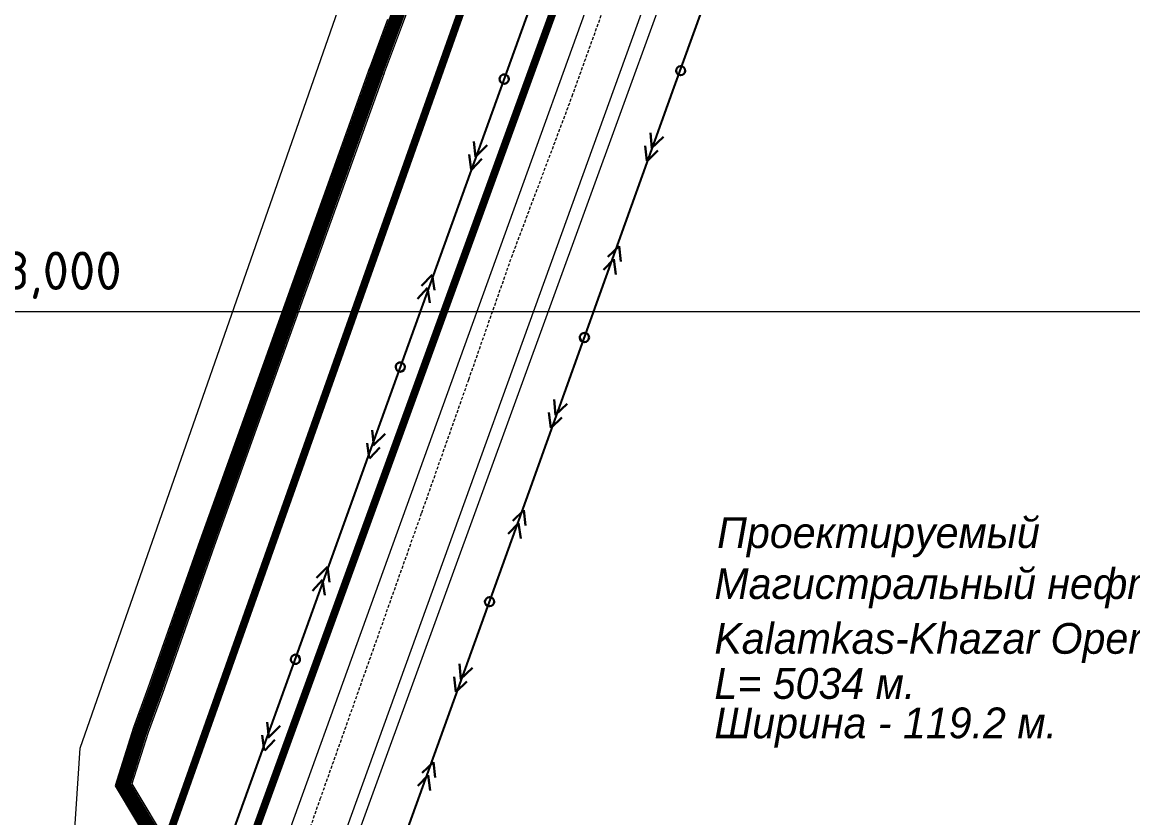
# Model space of a CAD drawing. Header units: millimetres. Extents: x 519 to 9564855, y -810 to 5021775.
# Drawn here: x 9523093 to 9523814, y 5002671 to 5003188 of the extents above; entities that cross this region are included whole.
import ezdxf

# ---------------------------------------------------------------- set-up
doc = ezdxf.new("R2010")
doc.units = ezdxf.units.MM
doc.header["$LTSCALE"] = 2
doc.header["$MEASUREMENT"] = 0
doc.linetypes.add('Podzemka', pattern=[5, 2, -1, 2])
for name, color, linetype in [('AL_PIP_CRUDE OIL', 210, 'Continuous'), ('GRID_PULKOVO', 7, 'Continuous'), ('PPLINE_WAT', 7, 'WTR_LINE'), ('ROAD_ASF', 9, 'Continuous'), ('ROAD_GROUND', 9, 'Continuous'), ('Эл.выс.', 1, 'Continuous')]:
    doc.layers.add(name, color=color, linetype=linetype)
for name, color, linetype, lineweight in [('Водопровод', 5, 'Continuous', 30), ('Оптиковолоконный кабель', 220, 'CAB6', 20), ('Скважины на 2026', 222, 'Continuous', 50), ('Электро', 1, 'Continuous', 30), ('Электроснаб', 1, 'Continuous', 18), ('Электроснабжене', 1, 'Continuous', 18)]:
    doc.layers.add(name, color=color, linetype=linetype, lineweight=lineweight)
doc.styles.add('92051501$0$STANDARD', font='simplex.shx')
doc.styles.add('Elect', font='isocpeur.ttf')
doc.styles.add('Line_GUGK', font='')
doc.styles.get("Standard").update_dxf_attribs({"font": 'isocpeur.ttf', "width": 0.5})
doc.styles.get('Line_GUGK').set_extended_font_data('Bm431', italic=True)
doc.linetypes.add('CAB', pattern='A,0.7,-0.43403,["K",Standard,S=0.9,R=0,X=-0.4,Y=-0.3],-0.8', length=1.93403)
doc.linetypes.add('CAB6', pattern='A,0.9,-0.9,["6",Standard,S=0.9,R=0,X=-0.8,Y=-0.4],11', length=12.8)
doc.linetypes.add('WTR_LINE', pattern='A,0.5,-0.2,["W",92051501$0$STANDARD,S=0.1,R=0,X=-0.1,Y=-0.05],-0.05', length=0.75)

msp = doc.modelspace()

# ---------------------------------------------------------------- linework, layer by layer
at = {"layer": 'AL_PIP_CRUDE OIL', "lineweight": 60, "const_width": 5}
msp.add_lwpolyline([(9523408.96955, 5008589.07215), (9522866.96955, 5008436.07215), (9522326.96955, 5007087.07215), (9522313.96594, 5006750.08943), (9522363.50455, 5006330.19015), (9523532.73502, 5003851.53167), (9523509.9659, 5003501.17422), (9523544.63322, 5003488.85485), (9523203.95221, 5002551.92724), (9523207.94138, 5002504.46778), (9521587.24018, 4997999.63007), (9523708.12981, 4995731.08727), (9526814.15531, 4995451.17542), (9528489.4409, 4995215.37355), (9528594.43514, 4995358.95224), (9530593.64001, 4995059.64331), (9530879.24426, 4994914.43479), (9530977.35799, 4994842.68501), (9531002.94658, 4994841.81396), (9531002.94658, 4994841.81396), (9531002.94648, 4994841.81391)], dxfattribs=at)
at = {"layer": 'GRID_PULKOVO', "lineweight": 0}
msp.add_line((9519000, 5003000), (9533000, 5003000), dxfattribs=at)
at = {"layer": 'PPLINE_WAT', "color": 5, "lineweight": 0, "ltscale": 2}
msp.add_line((9523238.36661, 5002585.09266), (9523654.31342, 5003736.62581), dxfattribs=at)
at = {"layer": 'PPLINE_WAT', "color": 5, "linetype": 'WTR_LINE', "lineweight": 0, "ltscale": 5}
msp.add_line((9523288.74377, 5002623.18398), (9523686.2798, 5003722.10444), dxfattribs=at)
at = {"layer": 'ROAD_ASF', "color": 8, "lineweight": 0, "const_width": 5}
msp.add_lwpolyline([(9523184.64832, 5002650.01891), (9523397.58292, 5003250.60434), (9523424.95581, 5003337.83663), (9523457.44563, 5003517.83423), (9523449.42576, 5003767.75347), (9523405.78625, 5003951.64131), (9523300.93988, 5004178.15754), (9522411.12007, 5005953.39756), (9522311.74954, 5006258.89953), (9522273.71038, 5006460.97633), (9522256.829, 5006637.28182), (9522246.77133, 5006817.125), (9522316.35738, 5006812.06259)], dxfattribs=at)
at = {"layer": 'ROAD_GROUND', "lineweight": 0, "const_width": 9}
for points in [[(9523350.11927, 5003229.10104), (9523334.8218, 5003188.10781), (9523322.52214, 5003155.10872)], [(9523323.07429, 5003156.59118), (9523243.04293, 5002933.56555), (9523212.74835, 5002849.18066), (9523179.03059, 5002753.33157), (9523169.67102, 5002727.84169), (9523158.47924, 5002692.29133), (9523184.40627, 5002648.8201)]]:
    msp.add_lwpolyline(points, dxfattribs=at)
at = {"layer": 'ROAD_GROUND', "lineweight": 0}
for points in [[(9523354.80154, 5003227.34708), (9523339.50659, 5003186.36062), (9523327.20727, 5003153.36244)], [(9523330.137, 5003189.855), (9523317.837, 5003156.855)], [(9523318.36812, 5003158.27996), (9523238.337, 5002935.255), (9523208.037, 5002850.855), (9523174.337, 5002755.055), (9523164.937, 5002729.455), (9523153.037, 5002691.655), (9523180.11204, 5002646.25894)], [(9523327.78046, 5003154.9024), (9523247.74885, 5002931.8761), (9523217.4597, 5002847.50631), (9523183.7477, 5002751.67221), (9523174.40504, 5002726.22837), (9523163.92148, 5002692.92765), (9523188.70051, 5002651.38126)]]:
    msp.add_lwpolyline(points, dxfattribs=at)
at = {"layer": 'Водопровод', "linetype": 'Podzemka', "lineweight": 0, "ltscale": 0.5}
msp.add_lwpolyline([(9523062.87913, 5002057.75748), (9523088.31621, 5002125.67438), (9523148.97498, 5002296.67877), (9523190.61222, 5002411.6253), (9523253.40219, 5002588.38643), (9523286.37196, 5002683.07407), (9523352.30946, 5002869.08264), (9523382.87006, 5002955.74483), (9523410.77391, 5003035.39457), (9523450.10363, 5003139.91385), (9523492.99585, 5003259.63005)], dxfattribs=at)
at = {"layer": 'Оптиковолоконный кабель', "color": 6, "linetype": 'CAB'}
for p, q in [((9523130.23474, 5002715.9951, -1.78445), (9523304.62043, 5003214.98506)), ((9523126.46337, 5002656.87136, -25.9952), (9523130.23474, 5002715.9951, -1.78445))]:
    msp.add_line(p, q, dxfattribs=at)
at = {"layer": 'Оптиковолоконный кабель', "linetype": 'CAB', "lineweight": 20, "ltscale": 0.1}
msp.add_lwpolyline([(9523696.146, 5005917.127), (9523689.893, 5005715.012), (9523695.902, 5005635.172), (9523695.453, 5005568.154), (9523700.063, 5005469.441), (9523700.58, 5005145.207), (9523704.692, 5005045.058), (9523701.585, 5004488.746), (9523704.366, 5004469.568), (9523706.81, 5003954.047), (9523704.579, 5003808.965), (9523692.18, 5003712.998), (9523687.161, 5003694.356), (9523300.02, 5002630.372), (9523296.974, 5002614.733), (9523304.049, 5002607.353), (9526121.954, 5001271.722), (9526508.525, 5001083.826), (9527029.955, 5000838.578), (9527414.361, 5000657.715), (9527485.466, 5000795.728), (9527414.361, 5000657.715), (9528367.831, 5000203.306)], dxfattribs=at)
at = {"layer": 'Эл.выс.'}
for points, elevation in [([(9523108.5298, 5002009.7799), (9523155.6865, 5002141.0086), (9523203.0276, 5002272.4935), (9523249.6884, 5002402.1352), (9523296.3395, 5002532.6159), (9523332.8328, 5002635.0331), (9523375.9129, 5002754.6845), (9523422.0535, 5002882.6407), (9523468.0785, 5003011.0388), (9523516.4387, 5003145.8097), (9523563.9674, 5003277.622)], -25.1388), ([(9521604.86126, 4998117.72308), (9521684.1909, 4998339.2676), (9521763.547, 4998559.9369), (9521843.223, 4998780.9793), (9521922.7179, 4999002.1354), (9522001.974, 4999222.9619), (9522081.8249, 4999444.4028), (9522161.2728, 4999665.769), (9522240.6849, 4999886.6267), (9522310.5842, 5000110.2282), (9522390.0936, 5000330.2422), (9522469.9361, 5000551.4153), (9522549.5334, 5000772.2927), (9522629.2933, 5000992.4476), (9522707.1939, 5001211.0738), (9522788.0615, 5001434.5367), (9522869.326, 5001661.0385), (9522948.8991, 5001882.0749), (9523026.2995, 5002098.9255), (9523106.7052, 5002321.5763), (9523185.8638, 5002540.6309), (9523265.9766, 5002762.2719), (9523345.6545, 5002983.7411), (9523424.7203, 5003203.229)], -24.6849)]:
    msp.add_lwpolyline(points, dxfattribs=dict(at, elevation=elevation))
at = {"layer": 'Электро'}
for p, q in [((9523501.80069, 5003106.11406, -25.1388), (9523501.01113, 5003116.12916, -25.1388)), ((9523501.47541, 5003105.96745, -25.1388), (9523509.4444, 5003113.47285, -25.1388)), ((9523387.33913, 5003100.54146, -24.6849), (9523386.2544, 5003110.5289, -24.6849)), ((9523387.01832, 5003100.38531, -24.6849), (9523394.76238, 5003108.12258, -24.6849)), ((9523498.67041, 5003097.85441, -25.1388), (9523497.55557, 5003107.72289, -25.1388)), ((9523498.90624, 5003097.76503, -25.1388), (9523505.80996, 5003104.59461, -25.1388)), ((9523384.45393, 5003092.19304, -24.6849), (9523383.04839, 5003102.02433, -24.6849)), ((9523384.6923, 5003092.11066, -24.6849), (9523391.39149, 5003099.14097, -24.6849)), ((9523480.59683, 5003042.46868, -25.1388), (9523473.36783, 5003035.49249, -25.1388)), ((9523481.62222, 5003032.3642, -25.1388), (9523480.59683, 5003042.46868, -25.1388)), ((9523470.47339, 5003027.14346, -25.1388), (9523477.14127, 5003034.06242, -25.1388)), ((9523477.14127, 5003034.06242, -25.1388), (9523478.49194, 5003024.10455, -25.1388)), ((9523359.17801, 5003023.90062, -49.3698), (9523352.15801, 5003016.71417, -49.3698)), ((9523360.50111, 5003013.83081, -49.3698), (9523359.17801, 5003023.90062, -49.3698)), ((9523349.51118, 5003008.28337, -49.3698), (9523355.972, 5003015.39606, -49.3698)), ((9523355.972, 5003015.39606, -49.3698), (9523357.61591, 5003005.48239, -49.3698)), ((9523439.24461, 5002932.64394, -25.1388), (9523438.45506, 5002942.65904, -25.1388)), ((9523438.91934, 5002932.49733, -25.1388), (9523446.88832, 5002940.00273, -25.1388)), ((9523436.11433, 5002924.38429, -25.1388), (9523434.9995, 5002934.25278, -25.1388)), ((9523436.35017, 5002924.29491, -25.1388), (9523443.25389, 5002931.12449, -25.1388)), ((9523321.08443, 5002912.90352, -49.3698), (9523319.9997, 5002922.89096, -49.3698)), ((9523320.76362, 5002912.74737, -49.3698), (9523328.50767, 5002920.48465, -49.3698)), ((9523318.19923, 5002904.5551, -49.3698), (9523316.79369, 5002914.38639, -49.3698)), ((9523318.4376, 5002904.47272, -49.3698), (9523325.13679, 5002911.50303, -49.3698)), ((9523418.70724, 5002870.84675, -25.1388), (9523411.47824, 5002863.87057, -25.1388)), ((9523419.73263, 5002860.74228, -25.1388), (9523418.70724, 5002870.84675, -25.1388)), ((9523408.5838, 5002855.52153, -25.1388), (9523415.25168, 5002862.44049, -25.1388)), ((9523415.25168, 5002862.44049, -25.1388), (9523416.60235, 5002852.48262, -25.1388)), ((9523290.95214, 5002833.97231, -24.6849), (9523283.93214, 5002826.78585, -24.6849)), ((9523292.27524, 5002823.90249, -24.6849), (9523290.95214, 5002833.97231, -24.6849)), ((9523281.28531, 5002818.35505, -24.6849), (9523287.74613, 5002825.46775, -24.6849)), ((9523287.74613, 5002825.46775, -24.6849), (9523289.39004, 5002815.55407, -24.6849)), ((9523377.60897, 5002760.94906, -25.1388), (9523376.81942, 5002770.96416, -25.1388)), ((9523377.2837, 5002760.80245, -25.1388), (9523385.25268, 5002768.30785, -25.1388)), ((9523374.47869, 5002752.68941, -25.1388), (9523373.36386, 5002762.55789, -25.1388)), ((9523374.71453, 5002752.60003, -25.1388), (9523381.61824, 5002759.4296, -25.1388)), ((9523252.85856, 5002722.9752, -24.6849), (9523251.77383, 5002732.96264, -24.6849)), ((9523252.53775, 5002722.81906, -24.6849), (9523260.28181, 5002730.55633, -24.6849)), ((9523249.97336, 5002714.62678, -24.6849), (9523248.56782, 5002724.45808, -24.6849)), ((9523250.21173, 5002714.5444, -24.6849), (9523256.91092, 5002721.57471, -24.6849)), ((9523359.90879, 5002707.01948, -25.1388), (9523352.67979, 5002700.0433, -25.1388)), ((9523360.93418, 5002696.91501, -25.1388), (9523359.90879, 5002707.01948, -25.1388)), ((9523349.78534, 5002691.69427, -25.1388), (9523356.45322, 5002698.61322, -25.1388)), ((9523356.45322, 5002698.61322, -25.1388), (9523357.80389, 5002688.65536, -25.1388))]:
    msp.add_line(p, q, dxfattribs=at)
for centre, start, end in [((9523520.59225, 5003156.49337, -25.1388), 179.84048841, 359.84048841), ((9523520.59225, 5003156.49337, -25.1388), 359.84048841, 179.84048841), ((9523405.92461, 5003151.05188, -24.6849), 1.53137386, 181.53137386), ((9523405.92461, 5003151.05188, -24.6849), 181.53137384, 1.53137388), ((9523458.03617, 5002983.02325, -25.1388), 179.84047902, 359.84047891), ((9523458.03617, 5002983.02325, -25.1388), 359.84047891, 179.84047902), ((9523338.38125, 5002963.81538, -49.3698), 1.53137386, 181.53137386), ((9523338.38125, 5002963.81538, -49.3698), 181.53137386, 1.53137386), ((9523396.40053, 5002811.32837, -25.1388), 179.8404882, 359.8404882), ((9523396.40053, 5002811.32837, -25.1388), 359.8404882, 179.8404882), ((9523270.15538, 5002773.88706, -24.6849), 1.53136431, 181.53136431), ((9523270.15538, 5002773.88706, -24.6849), 181.53136431, 1.53136431)]:
    msp.add_arc(centre, 3, start, end, dxfattribs=at)
at = {"layer": 'Электроснаб', "color": 1, "linetype": 'ByBlock', "lineweight": 0}
for p, q in [((9523501.80069, 5003106.11406, -25.1388), (9523501.01113, 5003116.12916, -25.1388)), ((9523501.47541, 5003105.96745, -25.1388), (9523509.4444, 5003113.47285, -25.1388)), ((9523387.33913, 5003100.54146, -24.6849), (9523386.2544, 5003110.5289, -24.6849)), ((9523387.01832, 5003100.38531, -24.6849), (9523394.76238, 5003108.12258, -24.6849)), ((9523498.67041, 5003097.85441, -25.1388), (9523497.55557, 5003107.72289, -25.1388)), ((9523498.90624, 5003097.76503, -25.1388), (9523505.80996, 5003104.59461, -25.1388)), ((9523384.45393, 5003092.19304, -24.6849), (9523383.04839, 5003102.02433, -24.6849)), ((9523384.6923, 5003092.11066, -24.6849), (9523391.39149, 5003099.14097, -24.6849)), ((9523480.59683, 5003042.46868, -25.1388), (9523473.36783, 5003035.49249, -25.1388)), ((9523481.62222, 5003032.3642, -25.1388), (9523480.59683, 5003042.46868, -25.1388)), ((9523470.47339, 5003027.14346, -25.1388), (9523477.14127, 5003034.06242, -25.1388)), ((9523477.14127, 5003034.06242, -25.1388), (9523478.49194, 5003024.10455, -25.1388)), ((9523359.17801, 5003023.90062, -49.3698), (9523352.15801, 5003016.71417, -49.3698)), ((9523360.50111, 5003013.83081, -49.3698), (9523359.17801, 5003023.90062, -49.3698)), ((9523349.51118, 5003008.28337, -49.3698), (9523355.972, 5003015.39606, -49.3698)), ((9523355.972, 5003015.39606, -49.3698), (9523357.61591, 5003005.48239, -49.3698)), ((9523439.24461, 5002932.64394, -25.1388), (9523438.45506, 5002942.65904, -25.1388)), ((9523438.91934, 5002932.49733, -25.1388), (9523446.88832, 5002940.00273, -25.1388)), ((9523436.11433, 5002924.38429, -25.1388), (9523434.9995, 5002934.25278, -25.1388)), ((9523436.35017, 5002924.29491, -25.1388), (9523443.25389, 5002931.12449, -25.1388)), ((9523321.08443, 5002912.90352, -49.3698), (9523319.9997, 5002922.89096, -49.3698)), ((9523320.76362, 5002912.74737, -49.3698), (9523328.50767, 5002920.48465, -49.3698)), ((9523318.19923, 5002904.5551, -49.3698), (9523316.79369, 5002914.38639, -49.3698)), ((9523318.4376, 5002904.47272, -49.3698), (9523325.13679, 5002911.50303, -49.3698)), ((9523418.70724, 5002870.84675, -25.1388), (9523411.47824, 5002863.87057, -25.1388)), ((9523419.73263, 5002860.74228, -25.1388), (9523418.70724, 5002870.84675, -25.1388)), ((9523408.5838, 5002855.52153, -25.1388), (9523415.25168, 5002862.44049, -25.1388)), ((9523415.25168, 5002862.44049, -25.1388), (9523416.60235, 5002852.48262, -25.1388)), ((9523290.95214, 5002833.97231, -24.6849), (9523283.93214, 5002826.78585, -24.6849)), ((9523292.27524, 5002823.90249, -24.6849), (9523290.95214, 5002833.97231, -24.6849)), ((9523281.28531, 5002818.35505, -24.6849), (9523287.74613, 5002825.46775, -24.6849)), ((9523287.74613, 5002825.46775, -24.6849), (9523289.39004, 5002815.55407, -24.6849)), ((9523377.60897, 5002760.94906, -25.1388), (9523376.81942, 5002770.96416, -25.1388)), ((9523377.2837, 5002760.80245, -25.1388), (9523385.25268, 5002768.30785, -25.1388)), ((9523374.47869, 5002752.68941, -25.1388), (9523373.36386, 5002762.55789, -25.1388)), ((9523374.71453, 5002752.60003, -25.1388), (9523381.61824, 5002759.4296, -25.1388)), ((9523252.85856, 5002722.9752, -24.6849), (9523251.77383, 5002732.96264, -24.6849)), ((9523252.53775, 5002722.81906, -24.6849), (9523260.28181, 5002730.55633, -24.6849)), ((9523249.97336, 5002714.62678, -24.6849), (9523248.56782, 5002724.45808, -24.6849)), ((9523250.21173, 5002714.5444, -24.6849), (9523256.91092, 5002721.57471, -24.6849)), ((9523359.90879, 5002707.01948, -25.1388), (9523352.67979, 5002700.0433, -25.1388)), ((9523360.93418, 5002696.91501, -25.1388), (9523359.90879, 5002707.01948, -25.1388)), ((9523349.78534, 5002691.69427, -25.1388), (9523356.45322, 5002698.61322, -25.1388)), ((9523356.45322, 5002698.61322, -25.1388), (9523357.80389, 5002688.65536, -25.1388))]:
    msp.add_line(p, q, dxfattribs=at)
for centre, start, end in [((9523520.59225, 5003156.49337, -25.1388), 179.84048841, 359.84048841), ((9523520.59225, 5003156.49337, -25.1388), 359.84048841, 179.84048841), ((9523405.92461, 5003151.05188, -24.6849), 1.53137386, 181.53137386), ((9523405.92461, 5003151.05188, -24.6849), 181.53137384, 1.53137388), ((9523458.03617, 5002983.02325, -25.1388), 179.84047902, 359.84047891), ((9523458.03617, 5002983.02325, -25.1388), 359.84047891, 179.84047902), ((9523338.38125, 5002963.81538, -49.3698), 1.53137386, 181.53137386), ((9523338.38125, 5002963.81538, -49.3698), 181.53137386, 1.53137386), ((9523396.40053, 5002811.32837, -25.1388), 179.8404882, 359.8404882), ((9523396.40053, 5002811.32837, -25.1388), 359.8404882, 179.8404882), ((9523270.15538, 5002773.88706, -24.6849), 1.53136431, 181.53136431), ((9523270.15538, 5002773.88706, -24.6849), 181.53136431, 1.53136431)]:
    msp.add_arc(centre, 3, start, end, dxfattribs=at)
at = {"layer": 'Электроснабжене', "color": 1, "linetype": 'ByBlock', "lineweight": 0}
for p, q in [((9523501.80069, 5003106.11406, -25.1388), (9523501.01113, 5003116.12916, -25.1388)), ((9523501.47541, 5003105.96745, -25.1388), (9523509.4444, 5003113.47285, -25.1388)), ((9523387.33913, 5003100.54146, -24.6849), (9523386.2544, 5003110.5289, -24.6849)), ((9523387.01832, 5003100.38531, -24.6849), (9523394.76238, 5003108.12258, -24.6849)), ((9523498.67041, 5003097.85441, -25.1388), (9523497.55557, 5003107.72289, -25.1388)), ((9523498.90624, 5003097.76503, -25.1388), (9523505.80996, 5003104.59461, -25.1388)), ((9523384.45393, 5003092.19304, -24.6849), (9523383.04839, 5003102.02433, -24.6849)), ((9523384.6923, 5003092.11066, -24.6849), (9523391.39149, 5003099.14097, -24.6849)), ((9523480.59683, 5003042.46868, -25.1388), (9523473.36783, 5003035.49249, -25.1388)), ((9523481.62222, 5003032.3642, -25.1388), (9523480.59683, 5003042.46868, -25.1388)), ((9523470.47339, 5003027.14346, -25.1388), (9523477.14127, 5003034.06242, -25.1388)), ((9523477.14127, 5003034.06242, -25.1388), (9523478.49194, 5003024.10455, -25.1388)), ((9523359.17801, 5003023.90062, -49.3698), (9523352.15801, 5003016.71417, -49.3698)), ((9523360.50111, 5003013.83081, -49.3698), (9523359.17801, 5003023.90062, -49.3698)), ((9523349.51118, 5003008.28337, -49.3698), (9523355.972, 5003015.39606, -49.3698)), ((9523355.972, 5003015.39606, -49.3698), (9523357.61591, 5003005.48239, -49.3698)), ((9523439.24461, 5002932.64394, -25.1388), (9523438.45506, 5002942.65904, -25.1388)), ((9523438.91934, 5002932.49733, -25.1388), (9523446.88832, 5002940.00273, -25.1388)), ((9523436.11433, 5002924.38429, -25.1388), (9523434.9995, 5002934.25278, -25.1388)), ((9523436.35017, 5002924.29491, -25.1388), (9523443.25389, 5002931.12449, -25.1388)), ((9523321.08443, 5002912.90352, -49.3698), (9523319.9997, 5002922.89096, -49.3698)), ((9523320.76362, 5002912.74737, -49.3698), (9523328.50767, 5002920.48465, -49.3698)), ((9523318.19923, 5002904.5551, -49.3698), (9523316.79369, 5002914.38639, -49.3698)), ((9523318.4376, 5002904.47272, -49.3698), (9523325.13679, 5002911.50303, -49.3698)), ((9523418.70724, 5002870.84675, -25.1388), (9523411.47824, 5002863.87057, -25.1388)), ((9523419.73263, 5002860.74228, -25.1388), (9523418.70724, 5002870.84675, -25.1388)), ((9523408.5838, 5002855.52153, -25.1388), (9523415.25168, 5002862.44049, -25.1388)), ((9523415.25168, 5002862.44049, -25.1388), (9523416.60235, 5002852.48262, -25.1388)), ((9523290.95214, 5002833.97231, -24.6849), (9523283.93214, 5002826.78585, -24.6849)), ((9523292.27524, 5002823.90249, -24.6849), (9523290.95214, 5002833.97231, -24.6849)), ((9523281.28531, 5002818.35505, -24.6849), (9523287.74613, 5002825.46775, -24.6849)), ((9523287.74613, 5002825.46775, -24.6849), (9523289.39004, 5002815.55407, -24.6849)), ((9523377.60897, 5002760.94906, -25.1388), (9523376.81942, 5002770.96416, -25.1388)), ((9523377.2837, 5002760.80245, -25.1388), (9523385.25268, 5002768.30785, -25.1388)), ((9523374.47869, 5002752.68941, -25.1388), (9523373.36386, 5002762.55789, -25.1388)), ((9523374.71453, 5002752.60003, -25.1388), (9523381.61824, 5002759.4296, -25.1388)), ((9523252.85856, 5002722.9752, -24.6849), (9523251.77383, 5002732.96264, -24.6849)), ((9523252.53775, 5002722.81906, -24.6849), (9523260.28181, 5002730.55633, -24.6849)), ((9523249.97336, 5002714.62678, -24.6849), (9523248.56782, 5002724.45808, -24.6849)), ((9523250.21173, 5002714.5444, -24.6849), (9523256.91092, 5002721.57471, -24.6849)), ((9523359.90879, 5002707.01948, -25.1388), (9523352.67979, 5002700.0433, -25.1388)), ((9523360.93418, 5002696.91501, -25.1388), (9523359.90879, 5002707.01948, -25.1388)), ((9523349.78534, 5002691.69427, -25.1388), (9523356.45322, 5002698.61322, -25.1388)), ((9523356.45322, 5002698.61322, -25.1388), (9523357.80389, 5002688.65536, -25.1388))]:
    msp.add_line(p, q, dxfattribs=at)
for centre, start, end in [((9523520.59225, 5003156.49337, -25.1388), 179.84048841, 359.84048841), ((9523520.59225, 5003156.49337, -25.1388), 359.84048841, 179.84048841), ((9523405.92461, 5003151.05188, -24.6849), 1.53137386, 181.53137386), ((9523458.03617, 5002983.02325, -25.1388), 179.84047902, 359.84047891), ((9523458.03617, 5002983.02325, -25.1388), 359.84047891, 179.84047902), ((9523338.38125, 5002963.81538, -49.3698), 1.53137386, 181.53137386), ((9523338.38125, 5002963.81538, -49.3698), 181.53137386, 1.53137386), ((9523396.40053, 5002811.32837, -25.1388), 179.8404882, 359.8404882), ((9523396.40053, 5002811.32837, -25.1388), 359.8404882, 179.8404882), ((9523270.15538, 5002773.88706, -24.6849), 1.53136431, 181.53136431), ((9523270.15538, 5002773.88706, -24.6849), 181.53136431, 1.53136431)]:
    msp.add_arc(centre, 3, start, end, dxfattribs=at)

# ---------------------------------------------------------------- texts
at = {"layer": 'GRID_PULKOVO', "lineweight": 0, "style": 'Elect'}
msp.add_text('5,003,000 ', height=25, rotation=0.00000003, dxfattribs=at).set_placement((9523018.75934, 5003013.96875))
at = {"layer": 'Скважины на 2026', "color": 159, "lineweight": 5, "true_color": 0x22346e, "style": 'Line_GUGK'}
for s, p in [('Проектируемый ', (9523544.30268, 5002846.19064)), ('Магистральный нефтепровод', (9523542.50444, 5002813.04957)), ('Kalamkas-Khazar Operating', (9523542.50444, 5002777.44767)), ('L= 5034 м.', (9523542.50444, 5002748.12106)), ('Ширина - 119.2 м.', (9523542.50444, 5002722.50575))]:
    msp.add_text(s, height=20, dxfattribs=at).set_placement(p)

doc.saveas('drawing.dxf')
